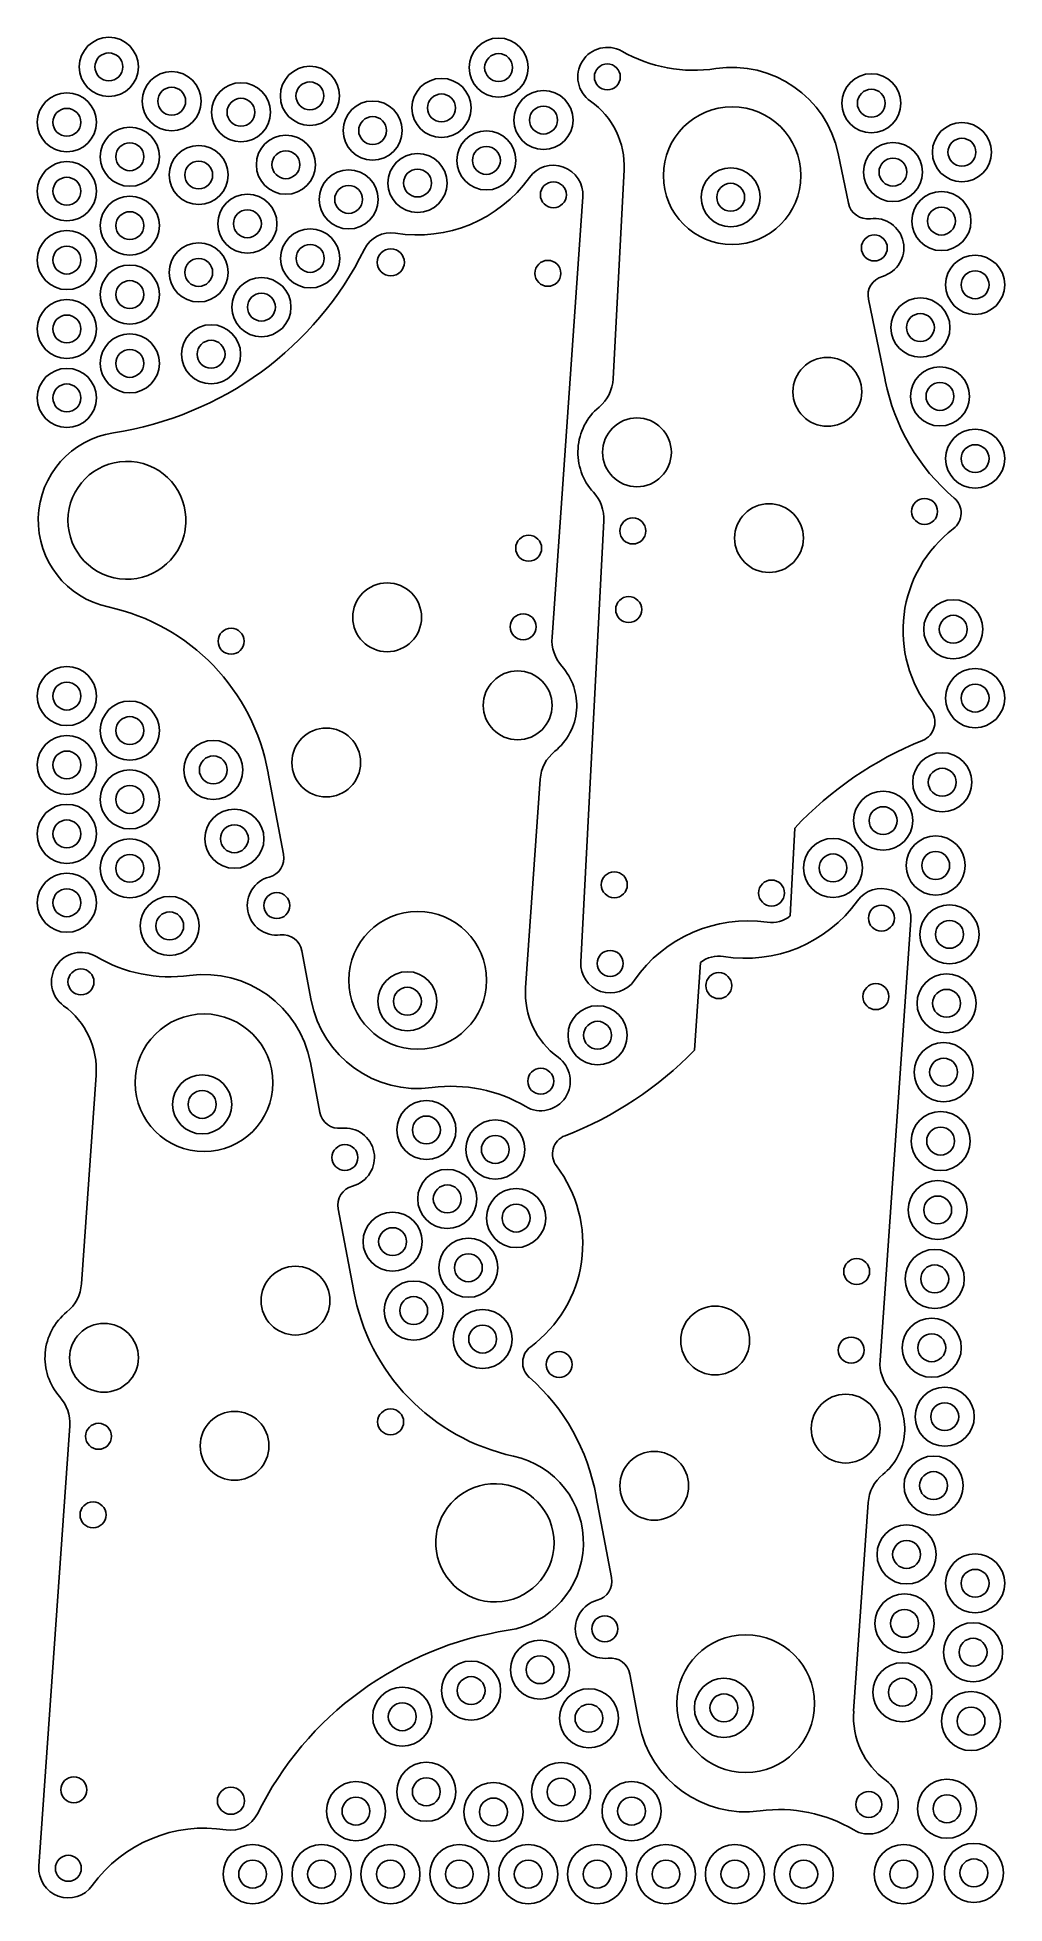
# Model space of a CAD drawing. Header units: inches. Extents: x 1.3 to 7.4, y 1.6 to 13.5.
import ezdxf

# ---------------------------------------------------------------- set-up
doc = ezdxf.new("R2010")
doc.units = ezdxf.units.IN
doc.header["$MEASUREMENT"] = 0
doc.layers.add('1', color=1, linetype='Continuous', lineweight=25)

msp = doc.modelspace()

# ---------------------------------------------------------------- linework, layer by layer
at = {"layer": '1', "color": 7}
for p, q in [((6.3641, 12.7405), (6.4296, 12.4257)), ((4.9349, 11.3098), (5.0044, 12.6365)), ((4.7428, 12.4659), (4.5472, 9.6691)), ((6.5565, 11.8153), (6.6627, 11.3041)), ((2.2105, 10.3195), (2.2146, 10.3374)), ((2.2146, 10.3374), (2.2178, 10.3555)), ((4.7291, 7.6079), (4.8758, 10.4077)), ((2.8423, 8.291), (2.7449, 8.804)), ((4.4724, 8.7681), (4.3797, 7.4428)), ((6.0894, 8.4579), (6.0601, 7.9002)), ((6.8258, 7.8731), (6.6302, 5.0762)), ((3.0184, 7.3626), (2.9585, 7.6785)), ((5.4509, 7.047), (5.4898, 7.604)), ((1.5588, 5.5628), (1.6515, 6.8881)), ((3.0128, 6.9683), (3.0727, 6.6525)), ((3.1889, 6.04), (3.2863, 5.527)), ((1.2884, 1.865), (1.484, 4.6619)), ((4.9253, 3.6982), (4.8279, 4.2111)), ((6.5554, 4.1753), (6.4627, 2.85)), ((3.8166, 3.9936), (3.8134, 3.9754)), ((3.8207, 4.0115), (3.8166, 3.9936)), ((5.1014, 2.7698), (5.0415, 3.0856))]:
    msp.add_line(p, q, dxfattribs=at)
for centre, radius in [((1.7327, 13.2914), 0.1875), ((4.2078, 13.287), 0.1875), ((1.7327, 13.2914), 0.0885), ((3.0093, 13.1073), 0.1875), ((4.2078, 13.287), 0.0885), ((4.8984, 13.2274), 0.0825), ((2.1319, 13.0734), 0.1875), ((2.1319, 13.0734), 0.0885), ((2.5718, 13.0033), 0.1875), ((3.0093, 13.1073), 0.0885), ((3.8452, 13.0309), 0.1875), ((6.5747, 13.0605), 0.1875), ((1.466, 12.9394), 0.1875), ((2.5718, 13.0033), 0.0885), ((3.4077, 12.887), 0.1875), ((3.8452, 13.0309), 0.0885), ((4.493, 12.9535), 0.1875), ((4.493, 12.9535), 0.0885), ((5.691, 12.6006), 0.437), ((6.5747, 13.0605), 0.0885), ((1.466, 12.9394), 0.0885), ((3.4077, 12.887), 0.0885), ((7.1499, 12.7496), 0.1875), ((1.866, 12.7206), 0.1875), ((1.866, 12.7206), 0.0885), ((2.8569, 12.6698), 0.1875), ((4.1304, 12.6973), 0.1875), ((6.7124, 12.623), 0.1875), ((7.1499, 12.7496), 0.0885), ((1.466, 12.5019), 0.1875), ((2.3035, 12.6047), 0.1875), ((2.3035, 12.6047), 0.0885), ((2.8569, 12.6698), 0.0885), ((3.6929, 12.5535), 0.1875), ((4.1304, 12.6973), 0.0885), ((6.7124, 12.623), 0.0885), ((1.466, 12.5019), 0.0885), ((3.2554, 12.4495), 0.1875), ((3.6929, 12.5535), 0.0885), ((5.682, 12.4633), 0.1875), ((1.866, 12.2831), 0.1875), ((2.6127, 12.2952), 0.1875), ((3.2554, 12.4495), 0.0885), ((4.5558, 12.479), 0.0825), ((5.682, 12.4633), 0.0885), ((7.0203, 12.3121), 0.1875), ((1.866, 12.2831), 0.0885), ((2.6127, 12.2952), 0.0885), ((7.0203, 12.3121), 0.0885), ((1.466, 12.0644), 0.1875), ((3.0112, 12.075), 0.1875), ((6.5939, 12.1415), 0.0825), ((1.466, 12.0644), 0.0885), ((2.3035, 11.9858), 0.1875), ((3.0112, 12.075), 0.0885), ((3.5233, 12.05), 0.086), ((7.2342, 11.9073), 0.1875), ((1.866, 11.8456), 0.1875), ((2.3035, 11.9858), 0.0885), ((4.5209, 11.9802), 0.0825), ((7.2342, 11.9073), 0.0885), ((1.866, 11.8456), 0.0885), ((2.7019, 11.7655), 0.1875), ((2.7019, 11.7655), 0.0885), ((1.466, 11.6269), 0.1875), ((6.8866, 11.6362), 0.1875), ((1.466, 11.6269), 0.0885), ((2.3821, 11.4666), 0.1875), ((6.8866, 11.6362), 0.0885), ((1.866, 11.4081), 0.1875), ((1.866, 11.4081), 0.0885), ((2.3821, 11.4666), 0.0885), ((6.2956, 11.2278), 0.2185), ((7.0106, 11.1987), 0.1875), ((1.466, 11.1894), 0.1875), ((1.466, 11.1894), 0.0885), ((7.0106, 11.1987), 0.0885), ((5.0864, 10.8436), 0.2185), ((7.2342, 10.8036), 0.1875), ((7.2342, 10.8036), 0.0885), ((6.9132, 10.4683), 0.0825), ((5.9251, 10.299), 0.2185), ((4.3988, 10.2345), 0.0825), ((5.0602, 10.3443), 0.0825), ((3.5, 9.7961), 0.2185), ((5.0341, 9.845), 0.0825), ((7.095, 9.7202), 0.1875), ((2.5091, 9.6441), 0.0825), ((4.3639, 9.7357), 0.0825), ((7.095, 9.7202), 0.0885), ((1.466, 9.2958), 0.1875), ((1.466, 9.2958), 0.0885), ((4.3291, 9.2369), 0.2185), ((7.2342, 9.2827), 0.1875), ((7.2342, 9.2827), 0.0885), ((1.866, 9.077), 0.1875), ((1.866, 9.077), 0.0885), ((1.466, 8.8583), 0.1875), ((2.3961, 8.8271), 0.1875), ((3.1133, 8.8739), 0.2185), ((1.466, 8.8583), 0.0885), ((2.3961, 8.8271), 0.0885), ((7.025, 8.7487), 0.1875), ((1.866, 8.6395), 0.1875), ((7.025, 8.7487), 0.0885), ((1.866, 8.6395), 0.0885), ((6.65, 8.505), 0.1875), ((1.466, 8.4208), 0.1875), ((2.5303, 8.3896), 0.1875), ((6.65, 8.505), 0.0885), ((1.466, 8.4208), 0.0885), ((2.5303, 8.3896), 0.0885), ((1.866, 8.202), 0.1875), ((6.3315, 8.2047), 0.1875), ((6.9837, 8.22), 0.1875), ((6.9837, 8.22), 0.0885), ((1.866, 8.202), 0.0885), ((4.9425, 8.0974), 0.0825), ((6.3315, 8.2047), 0.0885), ((1.466, 7.9833), 0.1875), ((1.466, 7.9833), 0.0885), ((5.9411, 8.0451), 0.0825), ((2.1191, 7.8365), 0.1875), ((2.7992, 7.9655), 0.0825), ((6.6388, 7.8861), 0.0825), ((7.0713, 7.7825), 0.1875), ((2.1191, 7.8365), 0.0885), ((3.6939, 7.4908), 0.437), ((7.0713, 7.7825), 0.0885), ((4.9163, 7.5981), 0.0825), ((1.5558, 7.4807), 0.0825), ((3.6287, 7.3579), 0.1875), ((5.6063, 7.4571), 0.0825), ((6.6039, 7.3874), 0.0825), ((7.0526, 7.345), 0.1875), ((3.6287, 7.3579), 0.0885), ((7.0526, 7.345), 0.0885), ((2.3373, 6.8402), 0.437), ((4.8361, 7.142), 0.1875), ((4.8361, 7.142), 0.0885), ((7.0338, 6.9075), 0.1875), ((7.0338, 6.9075), 0.0885), ((2.3253, 6.7028), 0.1875), ((4.4754, 6.8503), 0.0825), ((2.3253, 6.7028), 0.0885), ((3.7494, 6.5405), 0.1875), ((7.0151, 6.47), 0.1875), ((3.7494, 6.5405), 0.0885), ((4.1869, 6.4166), 0.1875), ((7.0151, 6.47), 0.0885), ((3.232, 6.3654), 0.0825), ((4.1869, 6.4166), 0.0885), ((3.8818, 6.103), 0.1875), ((3.8818, 6.103), 0.0885), ((4.3193, 5.981), 0.1875), ((6.9963, 6.0325), 0.1875), ((4.3193, 5.981), 0.0885), ((6.9963, 6.0325), 0.0885), ((3.5346, 5.8315), 0.1875), ((3.5346, 5.8315), 0.0885), ((4.016, 5.6655), 0.1875), ((4.016, 5.6655), 0.0885), ((6.4818, 5.6416), 0.0825), ((6.9776, 5.595), 0.1875), ((2.9179, 5.4571), 0.2185), ((3.6688, 5.394), 0.1875), ((6.9776, 5.595), 0.0885), ((3.6688, 5.394), 0.0885), ((4.1063, 5.2128), 0.1875), ((5.583, 5.2033), 0.2185), ((6.9588, 5.1575), 0.1875), ((1.7021, 5.094), 0.2185), ((4.1063, 5.2128), 0.0885), ((6.4469, 5.1428), 0.0825), ((6.9588, 5.1575), 0.0885), ((4.5921, 5.0512), 0.0825), ((6.4121, 4.6441), 0.2185), ((7.0412, 4.72), 0.1875), ((2.5312, 4.5349), 0.2185), ((3.5221, 4.6869), 0.0825), ((7.0412, 4.72), 0.0885), ((1.6673, 4.5953), 0.0825), ((5.1963, 4.281), 0.2185), ((6.97, 4.2825), 0.1875), ((6.97, 4.2825), 0.0885), ((1.6324, 4.0965), 0.0825), ((6.7986, 3.845), 0.1875), ((6.7986, 3.845), 0.0885), ((7.2342, 3.6618), 0.1875), ((7.2342, 3.6618), 0.0885), ((6.7856, 3.4075), 0.1875), ((4.8822, 3.3727), 0.0825), ((6.7856, 3.4075), 0.0885), ((5.7769, 2.8979), 0.437), ((7.2212, 3.2243), 0.1875), ((4.4709, 3.1131), 0.1875), ((4.4709, 3.1131), 0.0885), ((7.2212, 3.2243), 0.0885), ((4.0334, 2.9807), 0.1875), ((6.7726, 2.97), 0.1875), ((3.5959, 2.8146), 0.1875), ((4.0334, 2.9807), 0.0885), ((4.7818, 2.8052), 0.1875), ((5.6387, 2.871), 0.1875), ((6.7726, 2.97), 0.0885), ((7.2081, 2.7868), 0.1875), ((3.5959, 2.8146), 0.0885), ((4.7818, 2.8052), 0.0885), ((5.6387, 2.871), 0.0885), ((7.2081, 2.7868), 0.0885), ((3.7487, 2.3379), 0.1875), ((4.6049, 2.3367), 0.1875), ((1.5103, 2.3507), 0.0825), ((3.3021, 2.215), 0.1875), ((3.7487, 2.3379), 0.0885), ((4.1754, 2.2098), 0.1875), ((4.6049, 2.3367), 0.0885), ((5.0521, 2.215), 0.1875), ((7.0554, 2.23), 0.1875), ((2.5079, 2.281), 0.086), ((3.3021, 2.215), 0.0885), ((4.1754, 2.2098), 0.0885), ((5.0521, 2.215), 0.0885), ((6.5584, 2.2574), 0.0825), ((7.0554, 2.23), 0.0885), ((1.4754, 1.852), 0.0825), ((2.6459, 1.815), 0.1875), ((2.6459, 1.815), 0.0885), ((3.0834, 1.815), 0.1875), ((3.0834, 1.815), 0.0885), ((3.5209, 1.815), 0.1875), ((3.5209, 1.815), 0.0885), ((3.9584, 1.815), 0.1875), ((3.9584, 1.815), 0.0885), ((4.3959, 1.815), 0.1875), ((4.3959, 1.815), 0.0885), ((4.8334, 1.815), 0.1875), ((4.8334, 1.815), 0.0885), ((5.2709, 1.815), 0.1875), ((5.2709, 1.815), 0.0885), ((5.7084, 1.815), 0.1875), ((5.7084, 1.815), 0.0885), ((6.1459, 1.815), 0.1875), ((6.1459, 1.815), 0.0885), ((6.7806, 1.815), 0.1875), ((6.7806, 1.815), 0.0885), ((7.2261, 1.8231), 0.1875), ((7.2261, 1.8231), 0.0885)]:
    msp.add_circle(centre, radius, dxfattribs=at)
for centre, radius, start, end in [((4.8984, 13.2274), 0.1875, 60.3466, 235.0547), ((5.4474, 14.1917), 0.9222, 240.3467, 278.7037), ((5.691, 12.6006), 0.6875, 11.7448, 98.7037), ((4.5039, 12.6628), 0.5013, 357.0001, 55.0547), ((3.6928, 13.0989), 0.875, 260.8205, 324.3097), ((4.5558, 12.479), 0.1875, 355.9999, 144.3098), ((6.5519, 12.4512), 0.125, 191.7447, 277.7137), ((6.5939, 12.1415), 0.1875, 285.7758, 97.7139), ((3.5233, 12.05), 0.1875, 80.8205, 153.6929), ((1.4392, 13.0804), 2.1374, 278.6857, 333.6926), ((6.6788, 11.8408), 0.125, 105.7754, 191.7444), ((4.6853, 11.3229), 0.25, 309.9271, 357.0001), ((6.2956, 11.2278), 0.375, 11.1017, 11.7443), ((7.9524, 11.5529), 1.3134, 191.1022, 229.5816), ((5.0864, 10.8436), 0.375, 129.927, 222.573), ((1.8469, 10.4114), 0.5625, 98.6857, 257.8192), ((1.8477, 10.4118), 0.3744, 351.34909, 345.72514), ((4.6261, 10.4208), 0.25, 356.9999, 42.573), ((7.0198, 10.4578), 0.125, 307.3569, 49.5816), ((7.5886, 9.7126), 0.8125, 127.3567, 218.3834), ((1.4511, 8.5778), 1.3134, 10.1022, 77.8193), ((4.7966, 9.6517), 0.25, 176.0003, 221.5731), ((4.3291, 9.2369), 0.375, 308.927, 41.573), ((6.8538, 9.1305), 0.125, 292.0678, 38.3833), ((7.762, 6.8902), 2.2925, 112.0678, 136.8551), ((4.7218, 8.7507), 0.25, 128.927, 176), ((3.1133, 8.8739), 0.375, 190.1016, 190.7443), ((2.7195, 8.2677), 0.125, 284.7759, 10.7451), ((2.7992, 7.9655), 0.1875, 104.7758, 276.7138), ((6.6388, 7.8861), 0.1875, 356.0001, 144.3097), ((5.7758, 8.506), 0.875, 260.8205, 324.3097), ((5.7899, 6.9934), 0.875, 81.8205, 145.3096), ((5.9411, 8.0451), 0.1875, 261.8205, 309.4104), ((2.8357, 7.6552), 0.125, 10.7448, 96.7138), ((1.5558, 7.4807), 0.1875, 59.3465, 234.0548), ((2.1215, 8.4353), 0.9222, 239.3466, 277.7037), ((4.9163, 7.5981), 0.1875, 177, 325.3097), ((5.6063, 7.4571), 0.1875, 80.8205, 128.4102), ((2.3373, 6.8402), 0.6875, 10.7448, 97.7037), ((3.6939, 7.4908), 0.6875, 190.7448, 277.7037), ((4.8798, 7.4079), 0.5013, 176, 234.0547), ((1.1515, 6.9231), 0.5013, 355.9999, 54.0547), ((4.4754, 6.8503), 0.1875, 239.3467, 54.0547), ((3.8059, 8.6436), 2.2925, 291.0678, 315.8552), ((3.9097, 5.8956), 0.9222, 59.3466, 97.7037), ((3.1955, 6.6758), 0.125, 190.7448, 276.7138), ((3.232, 6.3654), 0.1875, 284.7758, 96.7138), ((4.6749, 6.3877), 0.125, 111.0677, 217.3833), ((3.9299, 5.8185), 0.8125, 306.3567, 37.3833), ((3.3117, 6.0633), 0.125, 104.7758, 190.7448), ((1.3094, 5.5803), 0.25, 308.927, 356), ((2.9179, 5.4571), 0.375, 10.1017, 10.7443), ((4.5801, 5.7532), 1.3134, 190.1022, 257.8192), ((1.7021, 5.094), 0.375, 128.927, 221.573), ((4.4857, 5.0635), 0.125, 126.3568, 228.5815), ((6.8796, 5.0588), 0.25, 176, 221.5731), ((3.5341, 3.9849), 1.3134, 10.1022, 48.5816), ((6.4121, 4.6441), 0.375, 308.927, 41.573), ((1.2346, 4.6793), 0.25, 356, 41.573), ((4.1843, 3.9196), 0.5625, 278.6857, 77.8192), ((4.1845, 3.9191), 0.3754, 171.38002, 165.75604), ((6.8048, 4.1578), 0.25, 128.927, 176), ((5.1963, 4.281), 0.375, 190.1016, 190.7443), ((4.8025, 3.6749), 0.125, 284.776, 10.7448), ((4.8822, 3.3727), 0.1875, 104.7757, 276.7138), ((4.592, 1.2506), 2.1374, 98.6857, 153.6926), ((4.9187, 3.0623), 0.125, 10.7448, 96.714), ((6.9628, 2.815), 0.5013, 176, 234.0547), ((5.7769, 2.8979), 0.6875, 190.7448, 277.7037), ((6.5584, 2.2574), 0.1875, 239.3466, 54.0548), ((2.5079, 2.281), 0.1875, 260.8205, 333.6927), ((5.9927, 1.3028), 0.9222, 59.3466, 97.7037), ((2.3384, 1.2321), 0.875, 80.8205, 144.3097), ((1.4754, 1.852), 0.1875, 176, 324.3096)]:
    msp.add_arc(centre, radius, start, end, dxfattribs=at)

doc.saveas('drawing.dxf')
